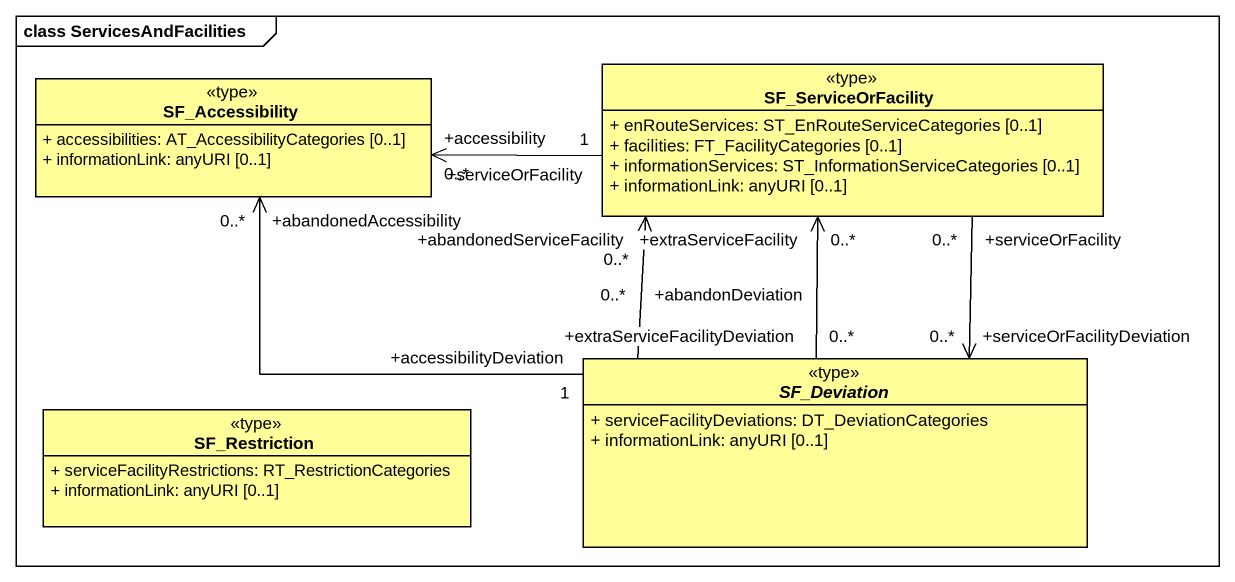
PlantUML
@startuml
mainframe class ServicesAndFacilities
hide circle
hide empty members
skinparam classAttributeIconSize 0
class SF_ServiceOrFacility <<type>> #FFFE99 {
  + enRouteServices: ST_EnRouteServiceCategories [0..1]
  + facilities: FT_FacilityCategories [0..1]
  + informationServices: ST_InformationServiceCategories [0..1]
  + informationLink: anyURI [0..1]
}
class SF_Accessibility <<type>> #FFFE99 {
  + accessibilities: AT_AccessibilityCategories [0..1]
  + informationLink: anyURI [0..1]
}
abstract class SF_Deviation <<type>> #FFFE99 {
  + serviceFacilityDeviations: DT_DeviationCategories
  + informationLink: anyURI [0..1]
}
class SF_Restriction <<type>> #FFFE99 {
  + serviceFacilityRestrictions: RT_RestrictionCategories
  + informationLink: anyURI [0..1]
}
SF_ServiceOrFacility "+serviceOrFacility\n0..*" --> "+serviceOrFacilityDeviation\n0..*" SF_Deviation
SF_Accessibility "+accessibility\n0..*" <-right- "+serviceOrFacility\n1" SF_ServiceOrFacility
SF_Deviation "+extraServiceFacilityDeviation\n0..*" -up-> "+extraServiceFacility\n0..*" SF_ServiceOrFacility
SF_Deviation "+abandonDeviation\n0..*" -up-> "+abandonedServiceFacility\n0..*" SF_ServiceOrFacility
SF_Deviation "+accessibilityDeviation\n1" -left-> "+abandonedAccessibility\n0..*" SF_Accessibility
@enduml
